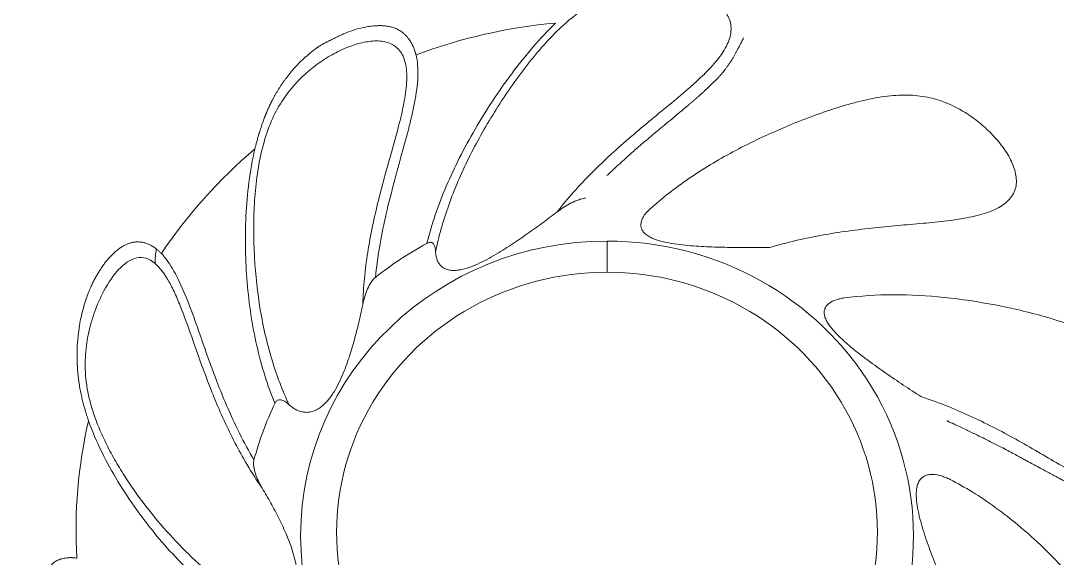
# Model space of a CAD drawing. Header units: millimetres. Extents: x -6909 to -4533, y -2578 to 782.
# Drawn here: x -5875.73 to -5868.63, y -626.53 to -622.85 of the extents above; entities that cross this region are included whole.
import ezdxf

# ---------------------------------------------------------------- set-up
doc = ezdxf.new("R2010")
doc.units = ezdxf.units.MM

msp = doc.modelspace()

# ---------------------------------------------------------------- linework, layer by layer
at = {"linetype": 'Continuous', "lineweight": 18, "extrusion": (0, 0, -1)}
for major_axis, start_param, end_param in [((3.639, 0), 4.344784, 4.61591), ((3.6389, 0), 3.716527, 3.987578), ((3.639, 0), 3.088095, 3.359272)]:
    msp.add_ellipse((-5871.7168, -626.3472), major_axis=major_axis, ratio=0.960893, start_param=start_param, end_param=end_param, dxfattribs=at)
at = {"linetype": 'Continuous', "lineweight": 13, "extrusion": (0, 0, -1)}
for centre, major_axis, start_param, end_param in [((-5871.7149, -626.3795), (2.101, 0), 1.570796, 4.712342), ((-5871.7149, -626.3795), (2.101, 0), 4.712342, 7.853982), ((-5871.7149, -626.3559), (1.8542, 0), 1.570796, 4.712389), ((-5871.7149, -626.3559), (1.8542, 0), 4.712389, 7.853982)]:
    msp.add_ellipse(centre, major_axis=major_axis, ratio=0.960893, start_param=start_param, end_param=end_param, dxfattribs=at)
at = {"linetype": 'Continuous', "lineweight": 13}
for points, knots in [([(-5927.8039, -636.4412), (-5927.8776, -634.3374), (-5928.0503, -628.6291), (-5928.2467, -617.4569), (-5928.2179, -606.6304), (-5928.048, -597.5948), (-5927.9082, -592.3767), (-5927.7562, -587.9978), (-5927.6186, -584.5031), (-5927.5102, -582.3186), (-5927.396, -580.5726), (-5927.2873, -579.2644), (-5927.148, -577.9593), (-5926.9707, -576.6588), (-5926.7455, -575.364), (-5926.4619, -574.0797), (-5926.1121, -572.8115), (-5925.5471, -571.1478), (-5924.6304, -569.1413), (-5922.2366, -565.4109), (-5918.7944, -562.4392), (-5914.9252, -560.1435), (-5912.4485, -558.9099), (-5910.3313, -558.0132), (-5908.6072, -557.3599), (-5907.3028, -556.9003), (-5905.9877, -556.4694), (-5904.6632, -556.0657), (-5903.3308, -555.6871), (-5901.5452, -555.2135), (-5899.2976, -554.678), (-5896.58, -554.1179), (-5892.9363, -553.47), (-5888.3525, -552.8305), (-5882.8207, -552.3027), (-5877.2717, -551.9919), (-5871.7142, -551.8932), (-5866.1567, -551.9921), (-5860.6076, -552.3024), (-5855.0759, -552.8311), (-5850.4919, -553.4704), (-5846.8481, -554.1179), (-5844.1307, -554.6787), (-5841.8831, -555.2144), (-5840.0975, -555.6878), (-5838.7649, -556.0658), (-5837.4401, -556.4688), (-5836.1248, -556.8994), (-5834.8205, -557.359), (-5833.0967, -558.013), (-5830.9804, -558.9121), (-5828.5029, -560.144), (-5824.6335, -562.4396), (-5821.192, -565.4115), (-5818.7976, -569.1421), (-5817.881, -571.1487), (-5817.3167, -572.8127), (-5816.9669, -574.0808), (-5816.6831, -575.365), (-5816.4577, -576.6598), (-5816.2806, -577.9603), (-5816.1417, -579.2655), (-5816.0334, -580.5737), (-5815.9186, -582.3198), (-5815.8126, -584.475), (-5815.7458, -586.1942), (-5815.7127, -587.0391)], [0, 0, 0, 0, 0.031621, 0.085958, 0.167893, 0.194631, 0.221369, 0.248106, 0.261475, 0.274844, 0.281529, 0.288213, 0.294898, 0.301582, 0.308267, 0.314951, 0.321636, 0.32832, 0.341689, 0.355058, 0.39505, 0.408534, 0.422017, 0.435501, 0.442243, 0.448985, 0.455727, 0.462469, 0.469211, 0.475953, 0.489437, 0.50292, 0.516404, 0.543372, 0.57034, 0.597307, 0.624275, 0.651243, 0.67821, 0.705178, 0.732146, 0.74563, 0.759114, 0.772598, 0.77934, 0.786081, 0.792823, 0.799565, 0.806307, 0.813049, 0.826533, 0.840017, 0.853501, 0.893492, 0.906861, 0.920229, 0.926914, 0.933598, 0.940282, 0.946967, 0.953651, 0.960336, 0.96702, 0.973704, 0.987073, 1, 1, 1, 1]), ([(-5874.8135, -624.5142), (-5874.8538, -624.4789), (-5874.9197, -624.4626), (-5875.0025, -624.4997), (-5875.0819, -624.5693), (-5875.1613, -624.6856), (-5875.231, -624.843), (-5875.2744, -624.9966), (-5875.2924, -625.1296), (-5875.2934, -625.2392), (-5875.2867, -625.3257), (-5875.2713, -625.4164), (-5875.2447, -625.5176), (-5875.2057, -625.627), (-5875.1534, -625.7435), (-5875.0927, -625.8576), (-5875.0031, -626.0053), (-5874.8791, -626.1803), (-5874.7157, -626.3749), (-5874.5007, -626.5925), (-5874.2817, -626.7672), (-5874.1192, -626.867), (-5874.0671, -626.8962)], [0, 0, 0, 0, 0.076531, 0.117212, 0.157892, 0.239481, 0.304592, 0.362664, 0.414063, 0.439636, 0.465209, 0.491321, 0.517433, 0.549909, 0.582385, 0.615199, 0.648013, 0.712882, 0.777323, 0.841781, 0.949623, 1, 1, 1, 1]), ([(-5874.7707, -624.4459), (-5874.7727, -624.4438), (-5874.7769, -624.4396), (-5874.7838, -624.4331), (-5874.7911, -624.4265), (-5874.7984, -624.4202), (-5874.8033, -624.4163), (-5874.8056, -624.4145)], [0, 0, 0, 0, 0.177206, 0.376592, 0.593478, 0.806939, 1, 1, 1, 1]), ([(-5874.0791, -626.0542), (-5874.1159, -626.0014), (-5874.2112, -625.8531), (-5874.3452, -625.5926), (-5874.4618, -625.304), (-5874.5531, -625.0438), (-5874.6182, -624.8609), (-5874.6728, -624.7281), (-5874.7305, -624.6095), (-5874.7786, -624.5435), (-5874.8135, -624.5142)], [0, 0, 0, 0, 0.104387, 0.282912, 0.461438, 0.595421, 0.729404, 0.797053, 0.864702, 1, 1, 1, 1]), ([(-5868.6201, -628.1629), (-5868.5797, -628.1762), (-5868.5138, -628.1585), (-5868.4311, -628.0871), (-5868.3516, -627.9907), (-5868.2722, -627.8597), (-5868.2026, -627.7058), (-5868.1591, -627.5696), (-5868.1412, -627.4601), (-5868.1401, -627.3738), (-5868.1468, -627.3071), (-5868.1623, -627.2381), (-5868.1889, -627.1614), (-5868.2279, -627.078), (-5868.2802, -626.988), (-5868.3409, -626.8979), (-5868.4305, -626.7786), (-5868.5545, -626.6323), (-5868.7178, -626.4637), (-5868.9329, -626.2702), (-5869.1507, -626.1118), (-5869.3118, -626.0204), (-5869.3627, -625.994)], [0, 0, 0, 0, 0.076623, 0.117353, 0.158082, 0.239769, 0.304959, 0.3631, 0.414561, 0.440164, 0.465768, 0.491912, 0.518055, 0.55057, 0.583085, 0.615939, 0.648792, 0.71374, 0.778258, 0.842794, 0.950765, 1, 1, 1, 1])]:
    msp.add_open_spline(points, degree=3, knots=knots, dxfattribs=at)
at = {"linetype": 'Continuous', "lineweight": 18}
for points, knots in [([(-5872.0598, -624.1634), (-5872.0232, -624.1168), (-5871.9847, -624.0708), (-5871.9044, -623.9807), (-5871.8625, -623.9366), (-5871.7763, -623.8501), (-5871.732, -623.8077), (-5871.6418, -623.7249), (-5871.5958, -623.6844), (-5871.5034, -623.6051), (-5871.4569, -623.5662), (-5871.3644, -623.49), (-5871.3184, -623.4526), (-5871.2291, -623.3788), (-5871.1858, -623.3424), (-5871.1243, -623.2883), (-5871.1044, -623.2704), (-5871.066, -623.2345), (-5871.0475, -623.2165), (-5870.9947, -623.1628), (-5870.9632, -623.1271), (-5870.9121, -623.0562), (-5870.8923, -623.021), (-5870.8735, -622.9695), (-5870.8691, -622.9525), (-5870.8641, -622.9195), (-5870.8636, -622.9034), (-5870.8665, -622.8723), (-5870.8701, -622.8573), (-5870.8807, -622.8288), (-5870.8879, -622.8153), (-5870.914, -622.7771), (-5870.9375, -622.7548), (-5870.992, -622.7159), (-5871.0228, -622.6994), (-5871.089, -622.6716), (-5871.1244, -622.6603), (-5871.1978, -622.6422), (-5871.2741, -622.6288), (-5871.3541, -622.6247), (-5871.4355, -622.6257), (-5871.477, -622.6288), (-5871.5611, -622.641), (-5871.6037, -622.6503), (-5871.6903, -622.6766), (-5871.7342, -622.6937), (-5871.8003, -622.7267), (-5871.8224, -622.739), (-5871.8666, -622.7661), (-5871.8887, -622.7809), (-5871.9546, -622.829), (-5871.998, -622.8659), (-5872.0825, -622.9462), (-5872.1236, -622.9897), (-5872.2031, -623.0806), (-5872.2415, -623.1279), (-5872.3159, -623.225), (-5872.3519, -623.2746), (-5872.4213, -623.3753), (-5872.4548, -623.4265), (-5872.5513, -623.5813), (-5872.6105, -623.6867), (-5872.7159, -623.8996), (-5872.7621, -624.0072), (-5872.8385, -624.222), (-5872.8688, -624.3293), (-5872.8903, -624.435)], [0, 0, 0, 0, 0.03125, 0.03125, 0.0625, 0.0625, 0.09375, 0.09375, 0.125, 0.125, 0.15625, 0.15625, 0.1875, 0.1875, 0.21875, 0.21875, 0.234375, 0.234375, 0.25, 0.25, 0.28125, 0.28125, 0.3125, 0.3125, 0.328125, 0.328125, 0.34375, 0.34375, 0.359375, 0.359375, 0.375, 0.375, 0.40625, 0.40625, 0.4375, 0.4375, 0.46875, 0.46875, 0.5, 0.53125, 0.53125, 0.5625, 0.5625, 0.59375, 0.59375, 0.625, 0.625, 0.640625, 0.640625, 0.65625, 0.65625, 0.6875, 0.6875, 0.71875, 0.71875, 0.75, 0.75, 0.78125, 0.78125, 0.8125, 0.8125, 0.875, 0.875, 0.9375, 0.9375, 1, 1, 1, 1]), ([(-5874.1294, -623.7296), (-5874.128, -623.724), (-5874.1247, -623.7113), (-5874.1191, -623.69), (-5874.1122, -623.6642), (-5874.1036, -623.6341), (-5874.0931, -623.5999), (-5874.0806, -623.5618), (-5874.0709, -623.5347), (-5874.0651, -623.5196), (-5874.0644, -623.5175), (-5874.0635, -623.5152), (-5874.0625, -623.5127), (-5874.0614, -623.5099), (-5874.0602, -623.5068), (-5874.0589, -623.5036), (-5874.0575, -623.5001), (-5874.056, -623.4964), (-5874.0544, -623.4924), (-5874.0527, -623.4882), (-5874.0509, -623.4838), (-5874.0489, -623.4792), (-5874.0469, -623.4744), (-5874.0447, -623.4693), (-5874.0424, -623.464), (-5874.0399, -623.4586), (-5874.0374, -623.4529), (-5874.0347, -623.447), (-5874.0319, -623.4409), (-5874.029, -623.4346), (-5874.0259, -623.4282), (-5874.0227, -623.4215), (-5874.0194, -623.4147), (-5874.0159, -623.4077), (-5874.0122, -623.4005), (-5874.0085, -623.3932), (-5874.0045, -623.3857), (-5874.0005, -623.3781), (-5873.9962, -623.3703), (-5873.9918, -623.3624), (-5873.9873, -623.3544), (-5873.9826, -623.3462), (-5873.9777, -623.338), (-5873.9727, -623.3296), (-5873.9675, -623.3211), (-5873.9621, -623.3126), (-5873.9565, -623.3039), (-5873.9508, -623.2952), (-5873.9449, -623.2864), (-5873.9388, -623.2775), (-5873.9326, -623.2685), (-5873.9261, -623.2595), (-5873.9195, -623.2505), (-5873.9127, -623.2414), (-5873.9056, -623.2323), (-5873.8984, -623.2231), (-5873.891, -623.2139), (-5873.8834, -623.2047), (-5873.8756, -623.1955), (-5873.8676, -623.1863), (-5873.8595, -623.1771), (-5873.8511, -623.1679), (-5873.8425, -623.1587), (-5873.8337, -623.1495), (-5873.8248, -623.1403), (-5873.8156, -623.1312), (-5873.8063, -623.1221), (-5873.7967, -623.1131), (-5873.787, -623.1041), (-5873.7771, -623.0952), (-5873.7669, -623.0864), (-5873.7566, -623.0776), (-5873.7461, -623.0689), (-5873.7354, -623.0603), (-5873.7245, -623.0517), (-5873.7133, -623.0433), (-5873.7051, -623.0372), (-5873.6995, -623.0333), (-5873.6964, -623.0313), (-5873.6925, -623.0288), (-5873.6877, -623.0258), (-5873.677, -623.0194), (-5873.6639, -623.012), (-5873.6473, -623.003), (-5873.6329, -622.9954), (-5873.6172, -622.9873), (-5873.6016, -622.9794), (-5873.586, -622.9718), (-5873.5705, -622.9644), (-5873.5568, -622.9581), (-5873.5406, -622.9504), (-5873.5174, -622.9398), (-5873.4807, -622.9248), (-5873.4306, -622.9078), (-5873.3869, -622.8972), (-5873.3537, -622.8915), (-5873.3343, -622.8887), (-5873.3126, -622.8863), (-5873.2887, -622.8848), (-5873.2627, -622.8845), (-5873.235, -622.8862), (-5873.2071, -622.8904), (-5873.1808, -622.8975), (-5873.1573, -622.9069), (-5873.1367, -622.9182), (-5873.1185, -622.9308), (-5873.1026, -622.9444), (-5873.0888, -622.9586), (-5873.0769, -622.9729), (-5873.0667, -622.9872), (-5873.0581, -623.0012), (-5873.0509, -623.0145), (-5873.045, -623.0271), (-5873.04, -623.0387), (-5873.036, -623.0492), (-5873.0328, -623.0584), (-5873.0302, -623.0664), (-5873.0281, -623.073), (-5873.0266, -623.0781), (-5873.0255, -623.0817), (-5873.0248, -623.0835), (-5873.0246, -623.0842)], [0, 0, 0, 0, 0.010123, 0.023018, 0.038665, 0.057041, 0.078108, 0.101791, 0.127981, 0.129134, 0.13044, 0.1319, 0.133514, 0.13528, 0.137199, 0.13927, 0.141493, 0.143866, 0.146389, 0.149061, 0.151882, 0.15485, 0.157965, 0.161224, 0.164628, 0.168175, 0.171863, 0.175691, 0.179658, 0.183761, 0.187999, 0.192371, 0.196873, 0.201503, 0.20626, 0.211141, 0.216143, 0.221263, 0.226498, 0.231846, 0.237302, 0.242865, 0.248533, 0.254302, 0.260172, 0.26614, 0.272203, 0.27836, 0.284609, 0.290948, 0.297373, 0.303885, 0.31048, 0.317157, 0.323913, 0.330748, 0.337658, 0.344642, 0.351697, 0.358822, 0.366013, 0.37327, 0.380589, 0.38797, 0.39541, 0.402906, 0.410459, 0.418067, 0.425729, 0.433445, 0.441214, 0.449037, 0.456913, 0.464842, 0.472824, 0.480861, 0.488951, 0.49051, 0.492637, 0.495329, 0.498584, 0.502398, 0.517024, 0.524834, 0.53523, 0.545533, 0.555748, 0.565881, 0.575936, 0.585916, 0.592325, 0.60731, 0.630716, 0.662376, 0.702128, 0.712881, 0.725134, 0.738891, 0.754147, 0.770898, 0.789153, 0.808762, 0.827341, 0.844884, 0.861391, 0.876967, 0.891662, 0.905481, 0.918404, 0.930412, 0.941497, 0.95166, 0.960897, 0.969198, 0.97655, 0.98294, 0.988354, 0.992778, 0.9962, 0.998609, 1, 1, 1, 1]), ([(-5872.95, -624.3764), (-5872.9176, -624.2473), (-5872.8727, -624.1162), (-5872.7614, -623.8541), (-5872.6949, -623.7232), (-5872.5819, -623.5296), (-5872.542, -623.4655), (-5872.4582, -623.3386), (-5872.4142, -623.2758), (-5872.3221, -623.1524), (-5872.274, -623.0918), (-5872.1736, -622.975), (-5872.1213, -622.9187), (-5872.0673, -622.8668)], [0, 0, 0, 0, 0.25, 0.25, 0.5, 0.5, 0.625, 0.625, 0.75, 0.75, 0.875, 0.875, 1, 1, 1, 1]), ([(-5873.3894, -624.794), (-5873.3877, -624.7354), (-5873.384, -624.6762), (-5873.3726, -624.5574), (-5873.3649, -624.4978), (-5873.3462, -624.3785), (-5873.3352, -624.3188), (-5873.3106, -624.2), (-5873.2969, -624.1409), (-5873.2678, -624.0236), (-5873.2524, -623.9654), (-5873.2207, -623.8503), (-5873.2045, -623.7934), (-5873.1731, -623.6819), (-5873.158, -623.6273), (-5873.1374, -623.5475), (-5873.131, -623.5213), (-5873.119, -623.4696), (-5873.1134, -623.4442), (-5873.0989, -623.3694), (-5873.0919, -623.3217), (-5873.0865, -623.2331), (-5873.0881, -623.1921), (-5873.0984, -623.1379), (-5873.103, -623.121), (-5873.1151, -623.0901), (-5873.1225, -623.0761), (-5873.1399, -623.0513), (-5873.1499, -623.0406), (-5873.1722, -623.0223), (-5873.1844, -623.0149), (-5873.2106, -623.003), (-5873.2245, -622.9986), (-5873.2537, -622.9924), (-5873.2689, -622.9906), (-5873.3157, -622.9888), (-5873.3486, -622.9923), (-5873.4157, -623.006), (-5873.45, -623.0164), (-5873.5188, -623.0427), (-5873.5533, -623.0587), (-5873.6219, -623.0958), (-5873.6559, -623.1169), (-5873.7229, -623.1642), (-5873.7558, -623.1905), (-5873.8199, -623.2491), (-5873.8512, -623.2814), (-5873.9104, -623.3532), (-5873.9384, -623.3927), (-5873.9898, -623.4805), (-5874.0131, -623.5288), (-5874.0529, -623.6328), (-5874.0696, -623.6884), (-5874.0968, -623.8038), (-5874.1074, -623.8634), (-5874.1234, -623.9842), (-5874.1289, -624.0452), (-5874.136, -624.1678), (-5874.1375, -624.2292), (-5874.1372, -624.3515), (-5874.1353, -624.4125), (-5874.125, -624.5944), (-5874.1118, -624.7142), (-5874.0725, -624.9478), (-5874.0463, -625.0616), (-5873.9805, -625.2799), (-5873.9409, -625.3843), (-5873.8948, -625.4823)], [0, 0, 0, 0, 0.03125, 0.03125, 0.0625, 0.0625, 0.09375, 0.09375, 0.125, 0.125, 0.15625, 0.15625, 0.1875, 0.1875, 0.21875, 0.21875, 0.234375, 0.234375, 0.25, 0.25, 0.28125, 0.28125, 0.3125, 0.3125, 0.328125, 0.328125, 0.34375, 0.34375, 0.359375, 0.359375, 0.375, 0.375, 0.390625, 0.390625, 0.40625, 0.40625, 0.4375, 0.4375, 0.46875, 0.46875, 0.5, 0.5, 0.53125, 0.53125, 0.5625, 0.5625, 0.59375, 0.59375, 0.625, 0.625, 0.65625, 0.65625, 0.6875, 0.6875, 0.71875, 0.71875, 0.75, 0.75, 0.78125, 0.78125, 0.8125, 0.8125, 0.875, 0.875, 0.9375, 0.9375, 1, 1, 1, 1]), ([(-5870.7787, -622.9688), (-5870.781, -622.9732), (-5870.7855, -622.9823), (-5870.7926, -622.9962), (-5870.7999, -623.0107), (-5870.8076, -623.0257), (-5870.8158, -623.0413), (-5870.8244, -623.0575), (-5870.8336, -623.0743), (-5870.8434, -623.0917), (-5870.8543, -623.1105), (-5870.8662, -623.1299), (-5870.879, -623.149), (-5870.8913, -623.1665), (-5870.9031, -623.1822), (-5870.914, -623.1962), (-5870.924, -623.2085), (-5870.9329, -623.2192), (-5870.9406, -623.2281), (-5870.9471, -623.2353), (-5870.9542, -623.2429), (-5870.9624, -623.2512), (-5870.972, -623.2609), (-5870.9815, -623.2705), (-5870.991, -623.2798), (-5871.0004, -623.2889), (-5871.0097, -623.2978), (-5871.0189, -623.3066), (-5871.0279, -623.3151), (-5871.0369, -623.3234), (-5871.0457, -623.3316), (-5871.0544, -623.3396), (-5871.063, -623.3473), (-5871.0714, -623.3549), (-5871.0797, -623.3623), (-5871.0878, -623.3695), (-5871.0957, -623.3765), (-5871.1035, -623.3834), (-5871.1111, -623.39), (-5871.1185, -623.3965), (-5871.1258, -623.4027), (-5871.1329, -623.4088), (-5871.1397, -623.4147), (-5871.1464, -623.4205), (-5871.1529, -623.426), (-5871.1592, -623.4313), (-5871.1653, -623.4365), (-5871.1712, -623.4415), (-5871.1769, -623.4463), (-5871.1823, -623.4509), (-5871.1876, -623.4553), (-5871.1927, -623.4595), (-5871.1975, -623.4636), (-5871.2362, -623.4958), (-5871.3056, -623.5529), (-5871.4012, -623.6322), (-5871.4842, -623.7026), (-5871.5541, -623.7635), (-5871.6108, -623.8145), (-5871.6547, -623.855), (-5871.6862, -623.8846), (-5871.7054, -623.903), (-5871.7143, -623.9115), (-5871.7168, -623.9139)], [0, 0, 0, 0, 0.012135, 0.024658, 0.037607, 0.051016, 0.064918, 0.079342, 0.094313, 0.109854, 0.125986, 0.144834, 0.16244, 0.17873, 0.193637, 0.207101, 0.219072, 0.22951, 0.238381, 0.245661, 0.25133, 0.261703, 0.271923, 0.281989, 0.291897, 0.301645, 0.311231, 0.320652, 0.329905, 0.338988, 0.347899, 0.356634, 0.365193, 0.373571, 0.381768, 0.389781, 0.397608, 0.405248, 0.412697, 0.419955, 0.42702, 0.43389, 0.440564, 0.44704, 0.453316, 0.459392, 0.465266, 0.470936, 0.476402, 0.481663, 0.486717, 0.491564, 0.496202, 0.500632, 0.602571, 0.693819, 0.773595, 0.841532, 0.897442, 0.941243, 0.972922, 0.992499, 1, 1, 1, 1]), ([(-5873.0246, -623.0842), (-5873.0135, -623.1295), (-5873.0098, -623.1808), (-5873.0144, -623.2909), (-5873.0226, -623.3498), (-5873.0458, -623.4714), (-5873.0605, -623.5339), (-5873.0935, -623.6619), (-5873.1117, -623.7274), (-5873.1394, -623.8269), (-5873.1486, -623.8603), (-5873.167, -623.9274), (-5873.1941, -624.0286), (-5873.2193, -624.1308), (-5873.2651, -624.3359), (-5873.2893, -624.4737), (-5873.3031, -624.6095)], [0, 0, 0, 0, 0.125, 0.125, 0.25, 0.25, 0.375, 0.375, 0.5, 0.5, 0.5625, 0.5625, 0.625, 0.75, 0.75, 1, 1, 1, 1]), ([(-5870.5977, -624.4048), (-5870.5402, -624.3876), (-5870.4817, -624.372), (-5870.3632, -624.3441), (-5870.2432, -624.3194), (-5870.1219, -624.3003), (-5870.0006, -624.2836), (-5869.94, -624.2764), (-5869.8196, -624.2635), (-5869.7599, -624.2579), (-5869.6419, -624.2474), (-5869.5838, -624.2425), (-5869.4707, -624.2319), (-5869.4159, -624.2263), (-5869.337, -624.216), (-5869.3112, -624.2123), (-5869.2611, -624.204), (-5869.2366, -624.1995), (-5869.1658, -624.1844), (-5869.122, -624.1722), (-5869.0446, -624.1415), (-5869.011, -624.1228), (-5868.9704, -624.0899), (-5868.9585, -624.0781), (-5868.9384, -624.0529), (-5868.9302, -624.0395), (-5868.9176, -624.0114), (-5868.9133, -623.9967), (-5868.9084, -623.9664), (-5868.9077, -623.9509), (-5868.9107, -623.9036), (-5868.9192, -623.8713), (-5868.9449, -623.8075), (-5868.9619, -623.7761), (-5869.002, -623.7151), (-5869.025, -623.6856), (-5869.075, -623.629), (-5869.1294, -623.5748), (-5869.1907, -623.5266), (-5869.2554, -623.482), (-5869.2895, -623.4615), (-5869.3615, -623.425), (-5869.3994, -623.4091), (-5869.4802, -623.3831), (-5869.523, -623.3732), (-5869.5914, -623.3642), (-5869.6149, -623.3622), (-5869.6634, -623.3603), (-5869.6884, -623.3604), (-5869.7651, -623.3639), (-5869.8185, -623.3705), (-5869.9279, -623.3903), (-5869.9838, -623.4035), (-5870.0964, -623.4343), (-5870.153, -623.4519), (-5870.2663, -623.4903), (-5870.3229, -623.511), (-5870.4355, -623.5548), (-5870.4915, -623.578), (-5870.6579, -623.6507), (-5870.7668, -623.7035), (-5870.9766, -623.8179), (-5871.0774, -623.8795), (-5871.2668, -624.0112), (-5871.3554, -624.0813), (-5871.4361, -624.155)], [0, 0, 0, 0, 0.03125, 0.03125, 0.0625, 0.09375, 0.09375, 0.125, 0.125, 0.15625, 0.15625, 0.1875, 0.1875, 0.21875, 0.21875, 0.234375, 0.234375, 0.25, 0.25, 0.28125, 0.28125, 0.3125, 0.3125, 0.328125, 0.328125, 0.34375, 0.34375, 0.359375, 0.359375, 0.375, 0.375, 0.40625, 0.40625, 0.4375, 0.4375, 0.46875, 0.46875, 0.5, 0.53125, 0.53125, 0.5625, 0.5625, 0.59375, 0.59375, 0.625, 0.625, 0.640625, 0.640625, 0.65625, 0.65625, 0.6875, 0.6875, 0.71875, 0.71875, 0.75, 0.75, 0.78125, 0.78125, 0.8125, 0.8125, 0.875, 0.875, 0.9375, 0.9375, 1, 1, 1, 1]), ([(-5873.9926, -625.4727), (-5874.0432, -625.3493), (-5874.0845, -625.217), (-5874.1478, -624.9399), (-5874.1697, -624.795), (-5874.1885, -624.5718), (-5874.1924, -624.4965), (-5874.1953, -624.3442), (-5874.1943, -624.2674), (-5874.1868, -624.1128), (-5874.1803, -624.0351), (-5874.1605, -623.8807), (-5874.147, -623.8038), (-5874.1294, -623.7296)], [0, 0, 0, 0, 0.25, 0.25, 0.5, 0.5, 0.625, 0.625, 0.75, 0.75, 0.875, 0.875, 1, 1, 1, 1]), ([(-5871.8633, -624.0673), (-5871.8686, -624.0676), (-5871.8738, -624.0683), (-5871.8839, -624.0703), (-5871.8888, -624.0715), (-5871.9033, -624.0755), (-5871.9126, -624.0788), (-5871.9394, -624.0894), (-5871.9559, -624.0975), (-5871.9877, -624.1147), (-5872.0029, -624.1239), (-5872.0322, -624.1432), (-5872.0462, -624.1531), (-5872.0598, -624.1634)], [0, 0, 0, 0, 0.0625, 0.0625, 0.125, 0.125, 0.25, 0.25, 0.5, 0.5, 0.75, 0.75, 1, 1, 1, 1]), ([(-5872.0598, -624.1634), (-5872.0922, -624.188), (-5872.1253, -624.2127), (-5872.1927, -624.2623), (-5872.2272, -624.2872), (-5872.2981, -624.337), (-5872.3345, -624.362), (-5872.3914, -624.3994), (-5872.4107, -624.4117), (-5872.45, -624.4362), (-5872.47, -624.4483), (-5872.511, -624.472), (-5872.532, -624.4836), (-5872.5756, -624.506), (-5872.598, -624.5166), (-5872.6325, -624.5312), (-5872.6443, -624.5358), (-5872.6678, -624.5441), (-5872.6797, -624.5479), (-5872.7035, -624.5544), (-5872.7155, -624.5571), (-5872.7396, -624.561), (-5872.7513, -624.5622), (-5872.7684, -624.5625), (-5872.774, -624.5623), (-5872.7849, -624.5616), (-5872.7901, -624.5609), (-5872.8002, -624.5591), (-5872.805, -624.558), (-5872.8143, -624.5552), (-5872.8188, -624.5536), (-5872.8314, -624.5481), (-5872.8387, -624.5436), (-5872.8517, -624.5334), (-5872.8574, -624.5277), (-5872.8719, -624.5093), (-5872.8783, -624.4956), (-5872.885, -624.4736), (-5872.8867, -624.466), (-5872.8892, -624.4507), (-5872.89, -624.4429), (-5872.8903, -624.435)], [0, 0, 0, 0, 0.125, 0.125, 0.25, 0.25, 0.375, 0.375, 0.4375, 0.4375, 0.5, 0.5, 0.5625, 0.5625, 0.625, 0.625, 0.65625, 0.65625, 0.6875, 0.6875, 0.71875, 0.71875, 0.75, 0.75, 0.765625, 0.765625, 0.78125, 0.78125, 0.796875, 0.796875, 0.8125, 0.8125, 0.84375, 0.84375, 0.875, 0.875, 0.9375, 0.9375, 0.96875, 0.96875, 1, 1, 1, 1]), ([(-5870.5977, -624.4048), (-5870.6426, -624.4053), (-5870.6879, -624.4055), (-5870.7793, -624.4055), (-5870.8255, -624.4052), (-5870.919, -624.4036), (-5870.9664, -624.4025), (-5871.0387, -624.3995), (-5871.0629, -624.3982), (-5871.1116, -624.3952), (-5871.136, -624.3934), (-5871.1851, -624.389), (-5871.2098, -624.3863), (-5871.2595, -624.3796), (-5871.2843, -624.3755), (-5871.321, -624.3678), (-5871.3332, -624.3649), (-5871.357, -624.3585), (-5871.3686, -624.3549), (-5871.3911, -624.347), (-5871.4019, -624.3425), (-5871.4226, -624.3325), (-5871.432, -624.327), (-5871.4447, -624.318), (-5871.4487, -624.3149), (-5871.456, -624.3084), (-5871.4594, -624.3051), (-5871.4653, -624.2983), (-5871.468, -624.2948), (-5871.4726, -624.2877), (-5871.4746, -624.284), (-5871.4795, -624.273), (-5871.4815, -624.2657), (-5871.4832, -624.2509), (-5871.4829, -624.2434), (-5871.4795, -624.2216), (-5871.4737, -624.2076), (-5871.4618, -624.1873), (-5871.4572, -624.1806), (-5871.4473, -624.1676), (-5871.442, -624.1612), (-5871.4362, -624.155)], [0, 0, 0, 0, 0.125, 0.125, 0.25, 0.25, 0.375, 0.375, 0.4375, 0.4375, 0.5, 0.5, 0.5625, 0.5625, 0.625, 0.625, 0.65625, 0.65625, 0.6875, 0.6875, 0.71875, 0.71875, 0.75, 0.75, 0.765625, 0.765625, 0.78125, 0.78125, 0.796875, 0.796875, 0.8125, 0.8125, 0.84375, 0.84375, 0.875, 0.875, 0.9375, 0.9375, 0.96875, 0.96875, 1, 1, 1, 1]), ([(-5875.2699, -625.5921), (-5875.2716, -625.5872), (-5875.2755, -625.5761), (-5875.2816, -625.5576), (-5875.2886, -625.5353), (-5875.2964, -625.5093), (-5875.3046, -625.4796), (-5875.3131, -625.4462), (-5875.3215, -625.4092), (-5875.3294, -625.3688), (-5875.3384, -625.313), (-5875.3461, -625.243), (-5875.3498, -625.1603), (-5875.348, -625.0767), (-5875.3393, -624.9753), (-5875.3223, -624.8808), (-5875.3002, -624.7992), (-5875.2835, -624.7481), (-5875.2673, -624.7057), (-5875.2542, -624.6756), (-5875.2444, -624.6548), (-5875.2375, -624.6406), (-5875.2304, -624.6267), (-5875.2231, -624.613), (-5875.2157, -624.5996), (-5875.2081, -624.5864), (-5875.2004, -624.5735), (-5875.1925, -624.5609), (-5875.1845, -624.5486), (-5875.1763, -624.5365), (-5875.168, -624.5248), (-5875.1596, -624.5134), (-5875.151, -624.5023), (-5875.1422, -624.4915), (-5875.1333, -624.4811), (-5875.1243, -624.471), (-5875.1151, -624.4613), (-5875.1058, -624.4519), (-5875.0964, -624.4429), (-5875.0868, -624.4343), (-5875.077, -624.4261), (-5875.0672, -624.4183), (-5875.0572, -624.411), (-5875.047, -624.4042), (-5875.0368, -624.3978), (-5875.0264, -624.392), (-5875.0159, -624.3866), (-5875.0053, -624.3819), (-5874.9945, -624.3778), (-5874.9837, -624.3742), (-5874.9728, -624.3713), (-5874.9618, -624.3691), (-5874.9507, -624.3675), (-5874.9395, -624.3667), (-5874.9282, -624.3666), (-5874.9169, -624.3672), (-5874.9056, -624.3685), (-5874.8943, -624.3705), (-5874.883, -624.3733), (-5874.8717, -624.3769), (-5874.8604, -624.3812), (-5874.8493, -624.3863), (-5874.8382, -624.3921), (-5874.8272, -624.3988), (-5874.8163, -624.4061), (-5874.8092, -624.4117), (-5874.8056, -624.4145)], [0, 0, 0, 0, 0.009429, 0.021214, 0.03533, 0.051744, 0.070412, 0.091266, 0.11422, 0.139151, 0.165861, 0.216697, 0.266585, 0.315488, 0.36723, 0.448991, 0.485894, 0.517662, 0.544727, 0.5674, 0.577118, 0.586786, 0.596409, 0.605989, 0.615532, 0.62504, 0.634515, 0.64396, 0.653375, 0.662763, 0.672125, 0.681465, 0.690785, 0.700088, 0.709377, 0.718657, 0.72793, 0.737201, 0.746475, 0.755755, 0.765038, 0.77432, 0.783601, 0.792878, 0.802149, 0.811417, 0.82068, 0.829941, 0.839201, 0.848463, 0.857733, 0.867015, 0.876319, 0.885651, 0.895011, 0.904398, 0.913811, 0.92325, 0.932716, 0.942209, 0.951734, 0.961294, 0.970893, 0.980538, 0.990237, 1, 1, 1, 1]), ([(-5872.9505, -624.3767), (-5872.9477, -624.3751), (-5872.9448, -624.3737), (-5872.9387, -624.3713), (-5872.9356, -624.3704), (-5872.9294, -624.3693), (-5872.9264, -624.3692), (-5872.9209, -624.3697), (-5872.9184, -624.3703), (-5872.914, -624.3721), (-5872.912, -624.3733), (-5872.9086, -624.3759), (-5872.9072, -624.3773), (-5872.9032, -624.3818), (-5872.9012, -624.3852), (-5872.8978, -624.3923), (-5872.8965, -624.396), (-5872.8943, -624.4035), (-5872.8935, -624.4073), (-5872.8914, -624.4189), (-5872.8907, -624.4269), (-5872.8903, -624.435)], [0, 0, 0, 0, 0.0625, 0.0625, 0.125, 0.125, 0.1875, 0.1875, 0.25, 0.25, 0.3125, 0.3125, 0.375, 0.375, 0.5, 0.5, 0.625, 0.625, 0.75, 0.75, 1, 1, 1, 1]), ([(-5874.7708, -624.4458), (-5874.7398, -624.478), (-5874.7112, -624.519), (-5874.6578, -624.6139), (-5874.633, -624.6677), (-5874.5856, -624.7819), (-5874.5631, -624.8421), (-5874.5183, -624.9665), (-5874.4961, -625.0307), (-5874.4618, -625.1282), (-5874.4502, -625.1609), (-5874.4264, -625.2264), (-5874.39, -625.3247), (-5874.3509, -625.4227), (-5874.2677, -625.6163), (-5874.2056, -625.7424), (-5874.1357, -625.8607)], [0, 0, 0, 0, 0.125, 0.125, 0.25, 0.25, 0.375, 0.375, 0.5, 0.5, 0.5625, 0.5625, 0.625, 0.75, 0.75, 1, 1, 1, 1]), ([(-5873.303, -624.6096), (-5873.3071, -624.6128), (-5873.3108, -624.6163), (-5873.3176, -624.6235), (-5873.3207, -624.6272), (-5873.3293, -624.6385), (-5873.3344, -624.6463), (-5873.3481, -624.6695), (-5873.3553, -624.685), (-5873.3679, -624.7161), (-5873.3733, -624.7317), (-5873.3824, -624.7629), (-5873.3862, -624.7785), (-5873.3894, -624.794)], [0, 0, 0, 0, 0.0625, 0.0625, 0.125, 0.125, 0.25, 0.25, 0.5, 0.5, 0.75, 0.75, 1, 1, 1, 1]), ([(-5869.563, -625.4267), (-5869.6032, -625.4006), (-5869.6433, -625.3741), (-5869.7237, -625.3204), (-5869.7639, -625.293), (-5869.8443, -625.2372), (-5869.8845, -625.2086), (-5869.9446, -625.1642), (-5869.9645, -625.1492), (-5870.0039, -625.1187), (-5870.0234, -625.1032), (-5870.0617, -625.0714), (-5870.0806, -625.0551), (-5870.1175, -625.0213), (-5870.1352, -625.0039), (-5870.16, -624.977), (-5870.168, -624.9678), (-5870.1829, -624.9493), (-5870.1898, -624.9399), (-5870.2023, -624.921), (-5870.2079, -624.9115), (-5870.2171, -624.8921), (-5870.2207, -624.8825), (-5870.2241, -624.8685), (-5870.225, -624.8639), (-5870.2259, -624.8548), (-5870.2261, -624.8504), (-5870.2256, -624.8418), (-5870.2251, -624.8377), (-5870.2233, -624.8297), (-5870.2221, -624.8258), (-5870.2174, -624.8147), (-5870.2132, -624.808), (-5870.203, -624.7959), (-5870.1969, -624.7904), (-5870.1767, -624.776), (-5870.1609, -624.7688), (-5870.135, -624.7602), (-5870.126, -624.7578), (-5870.1075, -624.7536), (-5870.098, -624.7519), (-5870.0883, -624.7505)], [0, 0, 0, 0, 0.125, 0.125, 0.25, 0.25, 0.375, 0.375, 0.4375, 0.4375, 0.5, 0.5, 0.5625, 0.5625, 0.625, 0.625, 0.65625, 0.65625, 0.6875, 0.6875, 0.71875, 0.71875, 0.75, 0.75, 0.765625, 0.765625, 0.78125, 0.78125, 0.796875, 0.796875, 0.8125, 0.8125, 0.84375, 0.84375, 0.875, 0.875, 0.9375, 0.9375, 0.96875, 0.96875, 1, 1, 1, 1]), ([(-5869.563, -625.4267), (-5869.5066, -625.445), (-5869.4505, -625.4652), (-5869.3392, -625.5091), (-5869.2288, -625.5564), (-5869.1211, -625.6089), (-5869.0151, -625.6631), (-5868.963, -625.6911), (-5868.8607, -625.7477), (-5868.8105, -625.7764), (-5868.7122, -625.8335), (-5868.6641, -625.8617), (-5868.5705, -625.9156), (-5868.525, -625.9413), (-5868.4588, -625.9763), (-5868.437, -625.9874), (-5868.3943, -626.0081), (-5868.3733, -626.0178), (-5868.3114, -626.0441), (-5868.2719, -626.0579), (-5868.1979, -626.0743), (-5868.1632, -626.077), (-5868.1163, -626.0714), (-5868.1015, -626.0679), (-5868.0739, -626.0576), (-5868.0611, -626.0507), (-5868.0378, -626.0338), (-5868.0273, -626.0237), (-5868.0086, -626.0009), (-5868.0004, -625.9881), (-5867.9792, -625.9466), (-5867.9694, -625.9147), (-5867.9565, -625.8469), (-5867.9532, -625.8112), (-5867.9518, -625.7381), (-5867.9536, -625.7009), (-5867.9612, -625.6263), (-5867.9729, -625.5516), (-5867.9922, -625.4783), (-5868.0155, -625.4062), (-5868.0292, -625.3708), (-5868.0616, -625.3017), (-5868.0803, -625.2681), (-5868.1245, -625.2031), (-5868.1498, -625.1719), (-5868.1944, -625.1276), (-5868.2104, -625.1133), (-5868.2446, -625.0855), (-5868.2629, -625.0721), (-5868.321, -625.0336), (-5868.3642, -625.01), (-5868.4566, -624.9667), (-5868.506, -624.947), (-5868.6085, -624.9106), (-5868.6617, -624.8939), (-5868.7705, -624.863), (-5868.8261, -624.8486), (-5868.9388, -624.8221), (-5868.9959, -624.8099), (-5869.1686, -624.7767), (-5869.2855, -624.759), (-5869.5194, -624.7348), (-5869.6363, -624.7284), (-5869.8662, -624.729), (-5869.9792, -624.7361), (-5870.0883, -624.7505)], [0, 0, 0, 0, 0.03125, 0.03125, 0.0625, 0.09375, 0.09375, 0.125, 0.125, 0.15625, 0.15625, 0.1875, 0.1875, 0.21875, 0.21875, 0.234375, 0.234375, 0.25, 0.25, 0.28125, 0.28125, 0.3125, 0.3125, 0.328125, 0.328125, 0.34375, 0.34375, 0.359375, 0.359375, 0.375, 0.375, 0.40625, 0.40625, 0.4375, 0.4375, 0.46875, 0.46875, 0.5, 0.53125, 0.53125, 0.5625, 0.5625, 0.59375, 0.59375, 0.625, 0.625, 0.640625, 0.640625, 0.65625, 0.65625, 0.6875, 0.6875, 0.71875, 0.71875, 0.75, 0.75, 0.78125, 0.78125, 0.8125, 0.8125, 0.875, 0.875, 0.9375, 0.9375, 1, 1, 1, 1]), ([(-5873.3894, -624.794), (-5873.397, -624.8311), (-5873.4052, -624.8686), (-5873.423, -624.9448), (-5873.4326, -624.9834), (-5873.4538, -625.062), (-5873.4653, -625.1019), (-5873.4851, -625.1632), (-5873.4921, -625.1837), (-5873.507, -625.2251), (-5873.515, -625.2459), (-5873.5323, -625.2878), (-5873.5416, -625.3088), (-5873.5625, -625.3513), (-5873.5738, -625.3725), (-5873.5931, -625.4038), (-5873.5999, -625.4142), (-5873.6142, -625.4344), (-5873.6218, -625.4442), (-5873.6379, -625.4631), (-5873.6465, -625.4723), (-5873.6648, -625.4894), (-5873.6744, -625.4972), (-5873.6893, -625.5075), (-5873.6944, -625.5107), (-5873.7047, -625.5165), (-5873.7098, -625.5191), (-5873.7201, -625.5237), (-5873.7253, -625.5257), (-5873.7357, -625.529), (-5873.7409, -625.5304), (-5873.7563, -625.5336), (-5873.7662, -625.5346), (-5873.7855, -625.5345), (-5873.795, -625.5335), (-5873.8219, -625.528), (-5873.8381, -625.5214), (-5873.8607, -625.5086), (-5873.868, -625.5038), (-5873.8818, -625.4936), (-5873.8885, -625.4881), (-5873.8949, -625.4823)], [0, 0, 0, 0, 0.125, 0.125, 0.25, 0.25, 0.375, 0.375, 0.4375, 0.4375, 0.5, 0.5, 0.5625, 0.5625, 0.625, 0.625, 0.65625, 0.65625, 0.6875, 0.6875, 0.71875, 0.71875, 0.75, 0.75, 0.765625, 0.765625, 0.78125, 0.78125, 0.796875, 0.796875, 0.8125, 0.8125, 0.84375, 0.84375, 0.875, 0.875, 0.9375, 0.9375, 0.96875, 0.96875, 1, 1, 1, 1]), ([(-5873.9926, -625.4728), (-5873.9912, -625.47), (-5873.9897, -625.4672), (-5873.986, -625.4619), (-5873.9839, -625.4594), (-5873.9792, -625.455), (-5873.9767, -625.4532), (-5873.9714, -625.4504), (-5873.9687, -625.4495), (-5873.9634, -625.4484), (-5873.9608, -625.4481), (-5873.9559, -625.4481), (-5873.9535, -625.4484), (-5873.9466, -625.4495), (-5873.9422, -625.4509), (-5873.9339, -625.4543), (-5873.9299, -625.4563), (-5873.9223, -625.4608), (-5873.9187, -625.4632), (-5873.908, -625.4708), (-5873.9013, -625.4764), (-5873.8948, -625.4823)], [0, 0, 0, 0, 0.0625, 0.0625, 0.125, 0.125, 0.1875, 0.1875, 0.25, 0.25, 0.3125, 0.3125, 0.375, 0.375, 0.5, 0.5, 0.625, 0.625, 0.75, 0.75, 1, 1, 1, 1]), ([(-5874.1658, -626.9478), (-5874.2802, -626.8759), (-5874.3918, -626.7914), (-5874.6054, -626.6007), (-5874.7074, -626.4945), (-5874.8508, -626.322), (-5874.8969, -626.2622), (-5874.9855, -626.1386), (-5875.0279, -626.0746), (-5875.108, -625.9427), (-5875.1456, -625.8747), (-5875.2138, -625.7354), (-5875.2444, -625.6639), (-5875.2699, -625.5921)], [0, 0, 0, 0, 0.25, 0.25, 0.5, 0.5, 0.625, 0.625, 0.75, 0.75, 0.875, 0.875, 1, 1, 1, 1]), ([(-5868.083, -626.16), (-5868.0841, -626.1602), (-5868.0867, -626.1608), (-5868.0915, -626.1615), (-5868.098, -626.1623), (-5868.1061, -626.1629), (-5868.116, -626.1634), (-5868.1335, -626.1635), (-5868.1576, -626.1621), (-5868.1872, -626.1584), (-5868.2255, -626.1514), (-5868.2802, -626.138), (-5868.3452, -626.1161), (-5868.408, -626.0906), (-5868.4587, -626.0674), (-5868.5016, -626.0463), (-5868.5341, -626.0294), (-5868.5598, -626.0156), (-5868.5824, -626.0035), (-5868.608, -625.9898), (-5868.6365, -625.9746), (-5868.668, -625.9577), (-5868.7032, -625.9389), (-5868.743, -625.9175), (-5868.7883, -625.8929), (-5868.8275, -625.8718), (-5868.8612, -625.8536), (-5868.89, -625.8379), (-5868.9409, -625.8104), (-5868.9945, -625.7819), (-5869.0483, -625.7541), (-5869.107, -625.7243), (-5869.1776, -625.6898), (-5869.2495, -625.6558), (-5869.3005, -625.6314), (-5869.3336, -625.6157), (-5869.3581, -625.6043), (-5869.3711, -625.5984), (-5869.3795, -625.5945), (-5869.3837, -625.5927), (-5869.385, -625.5922)], [0, 0, 0, 0, 0.002665, 0.00667, 0.01203, 0.018769, 0.026913, 0.036498, 0.061768, 0.085704, 0.108178, 0.153666, 0.216158, 0.262214, 0.302514, 0.33663, 0.364224, 0.379991, 0.397917, 0.418034, 0.440369, 0.464947, 0.491784, 0.522452, 0.557324, 0.596414, 0.612438, 0.634436, 0.662428, 0.728332, 0.755435, 0.782537, 0.858627, 0.910304, 0.938481, 0.969391, 0.981931, 0.991207, 0.997228, 1, 1, 1, 1]), ([(-5874.0791, -626.0542), (-5874.0875, -626.0403), (-5874.0954, -626.026), (-5874.1098, -625.9965), (-5874.1163, -625.9813), (-5874.1276, -625.9498), (-5874.1324, -625.9336), (-5874.1362, -625.912), (-5874.1369, -625.9076), (-5874.1379, -625.8986), (-5874.1383, -625.894), (-5874.1386, -625.8848), (-5874.1385, -625.8801), (-5874.1377, -625.8705), (-5874.137, -625.8657), (-5874.1356, -625.8607)], [0, 0, 0, 0, 0.25, 0.25, 0.5, 0.5, 0.75, 0.75, 0.8125, 0.8125, 0.875, 0.875, 0.9375, 0.9375, 1, 1, 1, 1]), ([(-5869.3518, -626.8378), (-5869.3718, -626.7929), (-5869.3915, -626.7477), (-5869.4301, -626.6568), (-5869.449, -626.611), (-5869.4855, -626.5186), (-5869.5031, -626.472), (-5869.5279, -626.4011), (-5869.5359, -626.3774), (-5869.5509, -626.3298), (-5869.558, -626.306), (-5869.571, -626.2581), (-5869.5769, -626.2341), (-5869.5867, -626.1857), (-5869.5906, -626.1616), (-5869.594, -626.1258), (-5869.5947, -626.1139), (-5869.595, -626.0906), (-5869.5946, -626.0793), (-5869.5923, -626.0572), (-5869.5904, -626.0464), (-5869.5848, -626.0259), (-5869.581, -626.0165), (-5869.5739, -626.0036), (-5869.5713, -625.9995), (-5869.5655, -625.9919), (-5869.5624, -625.9884), (-5869.5557, -625.9821), (-5869.5522, -625.9793), (-5869.5446, -625.9742), (-5869.5407, -625.9719), (-5869.5282, -625.9661), (-5869.5195, -625.9635), (-5869.5012, -625.9603), (-5869.4916, -625.9598), (-5869.4625, -625.9607), (-5869.4427, -625.9646), (-5869.4127, -625.9735), (-5869.4026, -625.9771), (-5869.3826, -625.9849), (-5869.3726, -625.9893), (-5869.3627, -625.994)], [0, 0, 0, 0, 0.125, 0.125, 0.25, 0.25, 0.375, 0.375, 0.4375, 0.4375, 0.5, 0.5, 0.5625, 0.5625, 0.625, 0.625, 0.65625, 0.65625, 0.6875, 0.6875, 0.71875, 0.71875, 0.75, 0.75, 0.765625, 0.765625, 0.78125, 0.78125, 0.796875, 0.796875, 0.8125, 0.8125, 0.84375, 0.84375, 0.875, 0.875, 0.9375, 0.9375, 0.96875, 0.96875, 1, 1, 1, 1]), ([(-5874.0791, -626.0542), (-5874.059, -626.0874), (-5874.0393, -626.1213), (-5874.0006, -626.1909), (-5873.9817, -626.2266), (-5873.9452, -626.3003), (-5873.9275, -626.3383), (-5873.9027, -626.398), (-5873.8947, -626.4182), (-5873.8796, -626.4595), (-5873.8725, -626.4806), (-5873.8595, -626.5238), (-5873.8537, -626.546), (-5873.8438, -626.5919), (-5873.8399, -626.6154), (-5873.8364, -626.6516), (-5873.8357, -626.6639), (-5873.8354, -626.6885), (-5873.8359, -626.7008), (-5873.8381, -626.7254), (-5873.84, -626.7378), (-5873.8456, -626.7624), (-5873.8493, -626.7743), (-5873.8564, -626.7915), (-5873.8591, -626.7971), (-5873.8648, -626.8079), (-5873.8679, -626.8131), (-5873.8746, -626.823), (-5873.8781, -626.8277), (-5873.8856, -626.8366), (-5873.8896, -626.8408), (-5873.9019, -626.8527), (-5873.9107, -626.8595), (-5873.9289, -626.8712), (-5873.9385, -626.8761), (-5873.9675, -626.8881), (-5873.9873, -626.8927), (-5874.0173, -626.8963), (-5874.0273, -626.8969), (-5874.0472, -626.8973), (-5874.0572, -626.897), (-5874.0671, -626.8963)], [0, 0, 0, 0, 0.125, 0.125, 0.25, 0.25, 0.375, 0.375, 0.4375, 0.4375, 0.5, 0.5, 0.5625, 0.5625, 0.625, 0.625, 0.65625, 0.65625, 0.6875, 0.6875, 0.71875, 0.71875, 0.75, 0.75, 0.765625, 0.765625, 0.78125, 0.78125, 0.796875, 0.796875, 0.8125, 0.8125, 0.84375, 0.84375, 0.875, 0.875, 0.9375, 0.9375, 0.96875, 0.96875, 1, 1, 1, 1]), ([(-5875.0532, -627.7431), (-5875.0546, -627.7419), (-5875.0596, -627.7381), (-5875.0763, -627.7246), (-5875.0881, -627.7151), (-5875.1179, -627.6899), (-5875.136, -627.6743), (-5875.1771, -627.6362), (-5875.2002, -627.6138), (-5875.2492, -627.5614), (-5875.2751, -627.5316), (-5875.3267, -627.4648), (-5875.3523, -627.4279), (-5875.4012, -627.3478), (-5875.4244, -627.3046), (-5875.4562, -627.2363), (-5875.4663, -627.2129), (-5875.4806, -627.177), (-5875.4875, -627.1589), (-5875.4952, -627.1374), (-5875.499, -627.1266), (-5875.5009, -627.1211), (-5875.5018, -627.1184), (-5875.5023, -627.1171), (-5875.5025, -627.1164), (-5875.5026, -627.116), (-5875.5026, -627.1159), (-5875.5027, -627.1158), (-5875.5027, -627.1157), (-5875.5028, -627.1154), (-5875.5032, -627.1141), (-5875.5041, -627.1108), (-5875.5047, -627.1088), (-5875.505, -627.1077), (-5875.5051, -627.1071), (-5875.5052, -627.1068), (-5875.5052, -627.1067), (-5875.5053, -627.1066), (-5875.5053, -627.1066), (-5875.5065, -627.102), (-5875.5081, -627.0959), (-5875.5096, -627.09), (-5875.5103, -627.0874), (-5875.5106, -627.0862), (-5875.5108, -627.0856), (-5875.5108, -627.0853), (-5875.5109, -627.0851), (-5875.5109, -627.0851), (-5875.5109, -627.0851), (-5875.5139, -627.0734), (-5875.5181, -627.0561), (-5875.5228, -627.0361), (-5875.525, -627.0261), (-5875.5261, -627.0211), (-5875.5267, -627.0186), (-5875.527, -627.0173), (-5875.5271, -627.0167), (-5875.5272, -627.0164), (-5875.5272, -627.0162), (-5875.5272, -627.0161), (-5875.5283, -627.0112), (-5875.53, -627.004), (-5875.5342, -626.9851), (-5875.5368, -626.9733), (-5875.5423, -626.9456), (-5875.5453, -626.9296), (-5875.5496, -626.9027), (-5875.5517, -626.8885), (-5875.5539, -626.8708), (-5875.555, -626.8617), (-5875.5555, -626.8571), (-5875.5557, -626.8548), (-5875.5559, -626.8536), (-5875.5559, -626.853), (-5875.5559, -626.8528), (-5875.556, -626.8526), (-5875.556, -626.8525), (-5875.558, -626.833), (-5875.5597, -626.8126), (-5875.5616, -626.7808), (-5875.5621, -626.77), (-5875.5625, -626.7536), (-5875.5626, -626.7454), (-5875.5627, -626.7357), (-5875.5626, -626.7308), (-5875.5626, -626.7284), (-5875.5626, -626.7271), (-5875.5626, -626.7265), (-5875.5626, -626.7263), (-5875.5626, -626.7261), (-5875.5626, -626.7261), (-5875.5623, -626.71), (-5875.5615, -626.6964), (-5875.5593, -626.6733), (-5875.5579, -626.6638), (-5875.5553, -626.6485), (-5875.554, -626.6426), (-5875.5525, -626.6363), (-5875.5519, -626.6337), (-5875.5514, -626.6318), (-5875.5512, -626.6311), (-5875.5511, -626.6308), (-5875.551, -626.6306), (-5875.551, -626.6306), (-5875.551, -626.6305), (-5875.551, -626.6305), (-5875.551, -626.6305), (-5875.5481, -626.6209), (-5875.5442, -626.6109), (-5875.5361, -626.5961), (-5875.533, -626.5912), (-5875.5277, -626.5841), (-5875.5249, -626.5806), (-5875.5213, -626.5766), (-5875.5195, -626.5746), (-5875.5185, -626.5737), (-5875.518, -626.5732), (-5875.5178, -626.573), (-5875.5177, -626.5728), (-5875.5176, -626.5728), (-5875.5069, -626.5623), (-5875.4963, -626.5555), (-5875.4827, -626.5484), (-5875.4785, -626.5465), (-5875.4729, -626.5443), (-5875.4703, -626.5433), (-5875.4676, -626.5424), (-5875.4663, -626.5419), (-5875.4657, -626.5417), (-5875.4654, -626.5416), (-5875.4653, -626.5416), (-5875.4652, -626.5416), (-5875.4652, -626.5415), (-5875.4559, -626.5384), (-5875.4463, -626.5358), (-5875.4312, -626.533), (-5875.426, -626.5323), (-5875.4181, -626.5314), (-5875.4142, -626.531), (-5875.4094, -626.5306), (-5875.4071, -626.5305), (-5875.4059, -626.5304), (-5875.4053, -626.5304), (-5875.405, -626.5304), (-5875.4048, -626.5304), (-5875.4048, -626.5304), (-5875.4047, -626.5304), (-5875.4026, -626.5302), (-5875.3992, -626.5301), (-5875.3921, -626.53), (-5875.388, -626.53), (-5875.3823, -626.5303), (-5875.3792, -626.5305), (-5875.3775, -626.5306), (-5875.3767, -626.5306), (-5875.3763, -626.5306), (-5875.3761, -626.5307), (-5875.3759, -626.5307), (-5875.365, -626.5315), (-5875.3564, -626.533), (-5875.3506, -626.5343)], [0, 0, 0, 0, 0.013889, 0.013889, 0.027778, 0.027778, 0.041667, 0.041667, 0.055556, 0.055556, 0.069444, 0.069444, 0.083333, 0.083333, 0.097222, 0.097222, 0.104167, 0.104167, 0.107639, 0.109375, 0.110243, 0.110677, 0.110894, 0.111003, 0.111057, 0.111084, 0.111098, 0.111098, 0.111111, 0.111111, 0.125, 0.131944, 0.135417, 0.137153, 0.138021, 0.138455, 0.138672, 0.138672, 0.138889, 0.138889, 0.152778, 0.159722, 0.163194, 0.164931, 0.165799, 0.166233, 0.16645, 0.16645, 0.166667, 0.166667, 0.194444, 0.208333, 0.215278, 0.21875, 0.220486, 0.221354, 0.221788, 0.222005, 0.222005, 0.222222, 0.222222, 0.25, 0.25, 0.277778, 0.277778, 0.305556, 0.305556, 0.319444, 0.326389, 0.329861, 0.331597, 0.332465, 0.332899, 0.333116, 0.333225, 0.333225, 0.333333, 0.333333, 0.388889, 0.388889, 0.416667, 0.416667, 0.430556, 0.4375, 0.440972, 0.442708, 0.443576, 0.44401, 0.444227, 0.444227, 0.444444, 0.444444, 0.472222, 0.472222, 0.5, 0.5, 0.527778, 0.527778, 0.541667, 0.548611, 0.552083, 0.553819, 0.554688, 0.555122, 0.555339, 0.555339, 0.555556, 0.555556, 0.611111, 0.611111, 0.638889, 0.638889, 0.652778, 0.659722, 0.663194, 0.664931, 0.665799, 0.666233, 0.666233, 0.666667, 0.666667, 0.722222, 0.722222, 0.75, 0.75, 0.763889, 0.770833, 0.774306, 0.776042, 0.77691, 0.777344, 0.777344, 0.777778, 0.777778, 0.833333, 0.833333, 0.861111, 0.861111, 0.875, 0.881944, 0.885417, 0.887153, 0.888021, 0.888455, 0.888672, 0.888672, 0.888889, 0.888889, 0.916667, 0.916667, 0.930556, 0.9375, 0.940972, 0.942708, 0.943576, 0.94401, 0.94401, 0.944444, 0.944444, 1, 1, 1, 1])]:
    msp.add_open_spline(points, degree=3, knots=knots, dxfattribs=at)
for points in [[(-5872.9505, -624.3767), (-5873.0746, -624.4444), (-5873.1927, -624.5224), (-5873.3031, -624.6095)], [(-5874.8135, -624.5142), (-5874.8132, -624.499), (-5874.8116, -624.4658), (-5874.8079, -624.4311), (-5874.8056, -624.4145)], [(-5873.9926, -625.4728), (-5874.0517, -625.5979), (-5874.0996, -625.7278), (-5874.1356, -625.8607)]]:
    msp.add_open_spline(points, degree=3, dxfattribs=at)
at = {"linetype": 'Continuous', "lineweight": 13}
msp.add_open_spline([(-5871.715, -624.3606), (-5871.715, -624.3779), (-5871.715, -624.4179), (-5871.715, -624.4908), (-5871.7149, -624.5458), (-5871.7149, -624.5742)], degree=3, dxfattribs=at)

doc.saveas('drawing.dxf')
